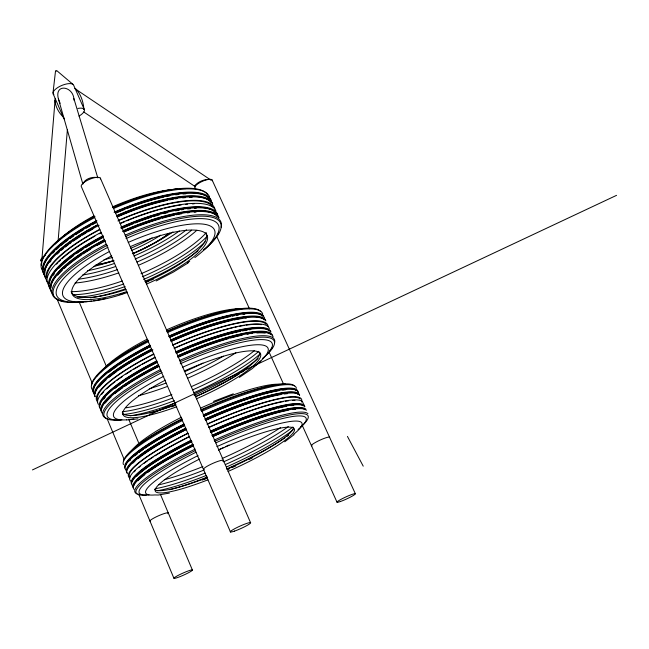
<?xml version="1.0" encoding="UTF-8"?>
<svg xmlns="http://www.w3.org/2000/svg" width="649" height="649" viewBox="0 0 649 649"><rect width="100%" height="100%" fill="white"/><g stroke="black" fill="none" stroke-linecap="round" stroke-linejoin="round"><path stroke-width="0.97" d="M41.893 259.478L55.214 98.47M58.061 241.387L67.374 129.816M53.04 92.604L55.498 71.179L56.065 70.709L56.788 70.644L72.891 84.305M41.787 258.837L43.118 256.955L45.592 255.089M260.922 361.047L252.023 368.786L239.359 377.418M284.749 441.782L294.078 434.66M188.315 262.804L173.283 272.142L156.182 280.976M32.45 469.917L616.55 195.341M213.464 401.382L233.307 393.821M127.569 292.431C113.989 297.266 99.808 300.852 85.392 301.785M56.098 71.309L55.498 71.179M169.397 493.102L158.34 495.025L154.795 494.944A85.522 13.296 -24.1 0 1 198.05 455.582M126.66 419.952L137.921 418.873M96.879 177.51C91.801 176.674 84.605 178.929 82.885 184.146L58.451 99.102C54.11 83.372 72.526 85.822 73.864 98.526L97.804 177.875M74.797 88.564L210.966 180.146M83.753 111.977L195.633 186.912M210.714 179.595C205.068 178.767 197.977 181.46 194.554 186.052L194.822 186.604M75.682 88.767C80.874 94.105 83.38 101.934 83.875 109.267M63.294 117.08C58.718 112.634 55.327 106.541 54.922 100.1M60.154 103.361L58.451 99.102M347.434 436.396L363.221 466.169M212.109 179.968L355.336 493.711M304.13 405.357L302.491 401.747A94.819 15.746 -24.1 0 0 208.605 427.415M216.961 236.958L249.484 308.81M269.075 352.107L283.67 384.346M302.434 425.801L337.042 502.253M84.362 109.64L73.637 85.206A11.122 4.316 -22.9 0 0 60.446 86.057A11.122 4.316 -22.9 0 0 53.899 94.665M100.319 178.069L250.538 522.607M53.121 93.781L63.756 118.288M230.484 531.993L81.506 186.993A10.481 3.48 -23.1 0 1 89.627 179.278A10.481 3.48 -23.1 0 1 100.636 178.921M79.113 301.858L106.266 366.125M128.697 419.222L138.529 442.513M160.563 494.676L192.437 570.13A10.173 1.055 -24.1 0 1 178.021 577.383A10.173 1.055 -24.1 0 1 179.027 574.949A10.173 1.055 -24.1 0 1 192.437 570.13M40.765 260.208L41.942 263.015M56.82 298.556L92.442 383.664M106.931 418.264L124.162 459.419M138.643 494.019L173.883 578.194M73.864 98.526L74.173 100.481M150.146 521.261A10.068 1.403 -23.8 0 1 159.524 515.347A10.068 1.403 -23.8 0 1 167.937 513.708M312.047 445.839A10.011 1.42 -24.7 0 1 319.413 440.411A10.011 1.42 -24.7 0 1 329.514 437.661M204.386 469.714A11.025 1.704 -24.1 0 1 212.888 463.354A11.025 1.704 -24.1 0 1 222.956 461.463M41.138 260.874A9.613 2.888 -22.5 0 1 44.383 256.282M195.6 188.624A9.557 2.929 -24.4 0 1 201.79 181.59A9.557 2.929 -24.4 0 1 212.231 180.747M95.103 396.766A93.448 20.338 -23.8 0 1 152.896 349.852M171.044 341.244A93.448 20.338 -23.8 0 1 265.555 320.484M99.313 386.893A92.401 20.111 -23.8 0 1 106.087 379.876M109.17 377.247A92.401 20.111 -23.8 0 1 116.917 371.366M118.653 370.149A92.401 20.111 -23.8 0 1 152.345 350.419M171.166 341.463A92.401 20.111 -23.8 0 1 208.37 327.015M209.278 326.715A92.401 20.111 -23.8 0 1 228.943 321.117M229.795 320.922A92.401 20.111 -23.8 0 1 231.969 320.428M234.094 319.965A92.401 20.111 -23.8 0 1 243.01 318.399M244.803 318.172A92.401 20.111 -23.8 0 1 246.523 317.978M95.298 393.44A92.385 20.168 -23.8 0 1 151.842 349.259M170.663 340.303A92.385 20.168 -23.8 0 1 264.119 319.835M93.707 389.627A92.32 20.37 -23.8 0 1 150.146 345.317M168.943 336.369A92.32 20.37 -23.8 0 1 262.423 316.112M101.001 371.966A83.843 18.91 -23.8 0 1 147.161 339.192M166.395 329.943A83.843 18.91 -23.8 0 1 242.166 308.754M92.645 390.073A93.31 20.784 -23.8 0 1 148.297 341.731M167.304 332.669A93.31 20.784 -23.8 0 1 262.699 314.002M108.935 372.202A92.336 20.314 -23.8 0 1 116.99 366.231M118.775 365.006A92.336 20.314 -23.8 0 1 139.503 352.383M140.322 351.936A92.336 20.314 -23.8 0 1 150.641 346.477M169.446 337.521A92.336 20.314 -23.8 0 1 206.642 323.113M207.55 322.813A92.336 20.314 -23.8 0 1 227.207 317.256M228.059 317.053A92.336 20.314 -23.8 0 1 230.233 316.566M232.366 316.112A92.336 20.314 -23.8 0 1 234.451 315.698M236.479 315.325A92.336 20.314 -23.8 0 1 238.451 314.992M243.075 314.343A92.336 20.314 -23.8 0 1 244.795 314.157M97.569 399.93A92.458 19.916 -23.8 0 1 153.951 354.135M172.78 345.171A92.458 19.916 -23.8 0 1 266.204 324.435M180.041 361.842A92.994 19.097 -23.9 0 1 260.93 337.229A92.994 19.097 -23.9 0 1 262.723 358.305M120.308 419.952A92.994 19.097 -23.9 0 1 161.09 370.855M180.26 363.813A90.138 18.448 -23.9 0 1 257.799 339.727A90.138 18.448 -23.9 0 1 263.202 358.094M121.907 419.862A90.138 18.448 -23.9 0 1 162.088 372.477M103.702 399.127A92.588 19.494 -23.9 0 1 105.268 397.22M114.824 388.418A92.588 19.494 -23.9 0 1 120.227 384.346M121.915 383.145A92.588 19.494 -23.9 0 1 145.352 368.697M146.285 368.178A92.588 19.494 -23.9 0 1 157.472 362.28M176.325 353.307A92.588 19.494 -23.9 0 1 190.782 347.166M191.674 346.809A92.588 19.494 -23.9 0 1 213.586 338.754M214.486 338.454A92.588 19.494 -23.9 0 1 234.151 332.75M235.003 332.548A92.588 19.494 -23.9 0 1 240.349 331.339M242.41 330.925A92.588 19.494 -23.9 0 1 247.277 330.065M249.102 329.789A92.588 19.494 -23.9 0 1 250.855 329.562M100.092 404.903A92.572 19.551 -23.9 0 1 156.969 361.12M175.822 352.147A92.572 19.551 -23.9 0 1 269.197 331.014M100.27 408.959A93.634 19.713 -23.9 0 1 157.123 362.174M176.212 353.097A93.634 19.713 -23.9 0 1 270.641 331.671M105.333 403.005A92.653 19.283 -23.9 0 1 111.028 396.961M115.092 393.456A92.653 19.283 -23.9 0 1 122.726 387.688M124.446 386.488A92.653 19.283 -23.9 0 1 159.183 366.247M178.053 357.274A92.653 19.283 -23.9 0 1 228.748 338.535M230.582 338.024A92.653 19.283 -23.9 0 1 235.895 336.636M236.747 336.433A92.653 19.283 -23.9 0 1 242.093 335.209M247.115 334.235A92.653 19.283 -23.9 0 1 249.013 333.919M250.839 333.643A92.653 19.283 -23.9 0 1 252.591 333.408M256.858 332.994A92.653 19.283 -23.9 0 1 265.206 333.148M101.698 408.732A92.629 19.348 -23.9 0 1 158.68 365.079M177.55 356.106A92.629 19.348 -23.9 0 1 270.893 334.754M97.569 401.853A93.505 20.143 -23.8 0 1 153.602 354.021M172.658 344.952A93.505 20.143 -23.8 0 1 268.11 326.431M102.42 413.462A93.699 19.502 -23.9 0 1 158.835 366.141M177.94 357.064A93.699 19.502 -23.9 0 1 273.115 336.92M271.972 347.905A93.756 19.316 -23.9 0 1 269.806 350.533M107.596 418.759A93.756 19.316 -23.9 0 1 160.352 369.646M179.465 360.56A93.756 19.316 -23.9 0 1 274.559 342.972M95.038 396.45A93.432 20.395 -23.8 0 1 151.501 349.146M170.533 340.084A93.432 20.395 -23.8 0 1 265.871 320.963M94.494 394.511A93.383 20.541 -23.8 0 1 150.292 346.363M169.324 337.302A93.383 20.541 -23.8 0 1 264.678 318.351M93.05 391.858A93.367 20.606 -23.8 0 1 149.797 345.203M168.821 336.141A93.367 20.606 -23.8 0 1 263.364 315.674M101.001 410.882A93.683 19.567 -23.9 0 1 158.332 364.973M177.428 355.895A93.683 19.567 -23.9 0 1 272.621 335.825M98.307 404.262A93.561 19.973 -23.8 0 1 155.014 357.283M174.078 348.213A93.561 19.973 -23.8 0 1 269.335 328.605M182.653 367.22A84.378 17.142 -23.9 0 1 256.972 344.749A84.378 17.142 -23.9 0 1 255.576 365.314M133.848 418.994A84.378 17.142 -23.9 0 1 129.581 419.579M126.66 419.838A84.378 17.142 -23.9 0 1 163.783 376.242M101.698 394.341A92.507 19.746 -23.8 0 1 103.848 391.753M106.582 388.962A92.507 19.746 -23.8 0 1 114.987 381.855M116.544 380.679A92.507 19.746 -23.8 0 1 122.483 376.469M125.987 374.14A92.507 19.746 -23.8 0 1 131.658 370.563M133.361 369.524A92.507 19.746 -23.8 0 1 140.484 365.363M142.326 364.324A92.507 19.746 -23.8 0 1 155.354 357.396M175.1 348.026A92.507 19.746 -23.8 0 1 189.532 341.934M190.498 341.552A92.507 19.746 -23.8 0 1 232.853 327.753M235.027 327.25A92.507 19.746 -23.8 0 1 237.161 326.78M239.238 326.35A92.507 19.746 -23.8 0 1 244.194 325.457M246.06 325.173A92.507 19.746 -23.8 0 1 261.369 324.687M99.411 407.061A93.618 19.778 -23.9 0 1 156.62 361.006M175.701 351.928A93.618 19.778 -23.9 0 1 270.925 332.101M91.598 385.295A92.515 20.671 -23.8 0 1 148.069 340.701M166.915 331.72A92.515 20.671 -23.8 0 1 260.703 311.666M96.774 376.169A89.635 20.087 -23.8 0 1 148.118 340.133M167.085 331.095A89.635 20.087 -23.8 0 1 242.191 308.551M184.219 371.041A75.162 15.178 -23.9 0 1 260.492 353.843A75.162 15.178 -23.9 0 1 196.363 398.843M176.731 406.769A75.162 15.178 -23.9 0 1 123.042 414.695A75.162 15.178 -23.9 0 1 165.398 380.136M244.543 370.465A83.307 17.02 -23.9 0 1 241.947 372.169M239.262 373.873A83.307 17.02 -23.9 0 1 195.276 396.709M175.757 404.643A83.307 17.02 -23.9 0 1 149.911 413.097M258.148 358.475A85.879 17.661 -23.9 0 1 194.108 395.338M175.871 402.778A85.879 17.661 -23.9 0 1 130.011 415.847M260.655 353.405A87.834 18.221 -23.9 0 1 193.97 392.677M174.427 400.668A87.834 18.221 -23.9 0 1 122.685 414.541M258.821 351.296A89.043 18.651 -23.9 0 1 192.712 389.838M172.423 398.113A89.043 18.651 -23.9 0 1 122.393 411.726M254.457 350.614A89.416 18.918 -23.9 0 1 191.309 386.642M171.863 394.592A89.416 18.918 -23.9 0 1 125.979 407.815M235.903 352.756A89.27 19.389 -23.8 0 1 187.642 378.229M167.288 386.479A89.27 19.389 -23.8 0 1 138.553 395.712M223.37 356.163A88.791 19.478 -23.8 0 1 186.19 374.887M165.941 383.088A88.791 19.478 -23.8 0 1 149.286 388.808M202.967 363.099A87.485 19.365 -23.8 0 1 184.787 371.609M259.681 352.172A75.13 15.276 -23.9 0 1 195.438 396.709M175.806 404.619A75.13 15.276 -23.9 0 1 122.272 412.805M174.321 405.86A77.036 15.649 -23.9 0 1 171.604 406.834M45.73 278.307A91.46 26.731 -23.4 0 1 99.094 225.308M117.136 216.701A91.46 26.731 -23.4 0 1 212.118 202.942M49.981 262.155A90.438 26.431 -23.4 0 1 51.109 260.679M57.177 254.075A90.438 26.431 -23.4 0 1 59.197 252.193M61.363 250.279A90.438 26.431 -23.4 0 1 63.683 248.34M65.306 247.034A90.438 26.431 -23.4 0 1 68.705 244.422M69.589 243.773A90.438 26.431 -23.4 0 1 71.057 242.702M73.345 241.087A90.438 26.431 -23.4 0 1 80.727 236.204M82.455 235.125A90.438 26.431 -23.4 0 1 85.984 232.983M87.777 231.928A90.438 26.431 -23.4 0 1 92.864 229.04M117.282 216.993A90.438 26.431 -23.4 0 1 167.653 200.306M169.576 199.908A90.438 26.431 -23.4 0 1 173.307 199.202M175.116 198.894A90.438 26.431 -23.4 0 1 177.299 198.553M182.596 197.88A90.438 26.431 -23.4 0 1 185.614 197.604M189.411 197.393A90.438 26.431 -23.4 0 1 192.072 197.353M44.927 273.051A90.422 26.487 -23.4 0 1 97.683 225.073M116.804 215.89A90.422 26.487 -23.4 0 1 210.722 202.334M52.853 253.142A90.381 26.617 -23.4 0 1 54.354 251.577M56.26 249.719A90.381 26.617 -23.4 0 1 59.043 247.18M60.535 245.89A90.381 26.617 -23.4 0 1 67.991 240.016M70.214 238.41A90.381 26.617 -23.4 0 1 73.321 236.244M75.755 234.613A90.381 26.617 -23.4 0 1 83.478 229.754M86.163 228.164A90.381 26.617 -23.4 0 1 90.373 225.755M92.109 224.797A90.381 26.617 -23.4 0 1 96.539 222.412M116.56 212.831A90.381 26.617 -23.4 0 1 124.868 209.367M126.709 208.637A90.381 26.617 -23.4 0 1 129.459 207.575M130.368 207.226A90.381 26.617 -23.4 0 1 152.937 199.803M153.959 199.519A90.381 26.617 -23.4 0 1 164.043 197.012M165.998 196.59A90.381 26.617 -23.4 0 1 169.803 195.836M175.644 194.862A90.381 26.617 -23.4 0 1 178.856 194.432M182.969 194.01A90.381 26.617 -23.4 0 1 185.89 193.808M43.402 269.4A90.365 26.674 -23.4 0 1 96.961 220.838M115.157 212.126A90.365 26.674 -23.4 0 1 209.108 198.764M55.181 243.967A82.074 24.605 -23.4 0 1 93.927 215.906M112.699 206.78A82.074 24.605 -23.4 0 1 170.525 189.719M172.529 189.508A82.074 24.605 -23.4 0 1 178.175 189.151M42.656 270.747A91.331 27.136 -23.4 0 1 94.681 217.569M113.559 208.507A91.331 27.136 -23.4 0 1 209.449 196.752M152.117 237.85A67.788 20.314 -23.4 0 1 130.806 248.283M46.817 277.561A90.495 26.252 -23.4 0 1 99.695 229.73M117.915 220.944A90.495 26.252 -23.4 0 1 212.726 206.739M126.036 238.572A88.215 24.686 -23.5 0 1 207.201 219.062A88.215 24.686 -23.5 0 1 204.037 249.711M84.402 301.688A88.215 24.686 -23.5 0 1 108.002 247.245M125.76 236.455A91.014 25.53 -23.5 0 1 209.943 216.807A91.014 25.53 -23.5 0 1 203.583 250.052M84.24 301.696A91.014 25.53 -23.5 0 1 54.094 287.718A91.014 25.53 -23.5 0 1 107.418 245.217M53.267 275.306A90.617 25.863 -23.5 0 1 54.305 273.797M59.027 268.183A90.617 25.863 -23.5 0 1 73.507 255.714M76.623 253.467A90.617 25.863 -23.5 0 1 83.023 249.151M85.571 247.529A90.617 25.863 -23.5 0 1 102.161 237.996M121.306 228.724A90.617 25.863 -23.5 0 1 133.313 223.702M135.154 222.98A90.617 25.863 -23.5 0 1 151.266 217.269M153.148 216.677A90.617 25.863 -23.5 0 1 159.573 214.754M163.67 213.635A90.617 25.863 -23.5 0 1 167.71 212.604M175.506 210.868A90.617 25.863 -23.5 0 1 179.197 210.171M181.193 209.83A90.617 25.863 -23.5 0 1 183.367 209.497M187.569 208.946A90.617 25.863 -23.5 0 1 190.587 208.654M194.375 208.41A90.617 25.863 -23.5 0 1 196.168 208.353M49.494 283.215A90.6 25.919 -23.5 0 1 103.483 235.936M121.736 227.207A90.6 25.919 -23.5 0 1 215.59 213.042M50.289 289.211A91.647 26.155 -23.5 0 1 103.118 237.112M121.144 228.44A91.647 26.155 -23.5 0 1 217.902 215.387M57.696 275.176A90.682 25.676 -23.5 0 1 62.239 270.268M64.162 268.435A90.682 25.676 -23.5 0 1 66.239 266.561M67.715 265.295A90.682 25.676 -23.5 0 1 81.36 255.089M82.983 254.01A90.682 25.676 -23.5 0 1 90.69 249.167M96.79 245.606A90.682 25.676 -23.5 0 1 105.6 240.836M124.795 231.701A90.682 25.676 -23.5 0 1 137.726 226.404M138.643 226.055A90.682 25.676 -23.5 0 1 160.335 218.77M162.266 218.218A90.682 25.676 -23.5 0 1 174.305 215.192M176.22 214.787A90.682 25.676 -23.5 0 1 181.761 213.732M187.155 212.904A90.682 25.676 -23.5 0 1 189.232 212.645M194.173 212.199A90.682 25.676 -23.5 0 1 196.039 212.093M51.052 287.694A90.657 25.733 -23.5 0 1 104.213 240.195M122.466 231.393A90.657 25.733 -23.5 0 1 217.22 216.628M47.158 281.723A91.517 26.552 -23.4 0 1 99.759 229.324M118.678 220.246A91.517 26.552 -23.4 0 1 214.86 209.01M53.153 294.386A91.704 25.968 -23.5 0 1 104.757 240.901M123.724 231.815A91.704 25.968 -23.5 0 1 218.624 217.245M218.591 233.169A91.76 25.798 -23.5 0 1 217.374 235.019M63.099 301.193A91.76 25.798 -23.5 0 1 106.201 244.251M125.184 235.165A91.76 25.798 -23.5 0 1 221.163 227.199M169.551 233.153A61.971 18.294 -23.4 0 1 132.794 253.767M113.997 260.63A61.971 18.294 -23.4 0 1 96.636 264.857M169.04 233.405A63.115 18.651 -23.4 0 1 140.849 249.946M139.965 250.36A63.115 18.651 -23.4 0 1 132.68 253.597M113.429 260.622A63.115 18.651 -23.4 0 1 95.874 264.889M45.284 277.245A91.444 26.787 -23.4 0 1 97.739 224.659M116.65 215.59A91.444 26.787 -23.4 0 1 212.767 204.257M44.44 274.998A91.404 26.917 -23.4 0 1 96.596 221.999M115.49 212.929A91.404 26.917 -23.4 0 1 211.339 200.922M43.994 273.935A91.387 26.974 -23.4 0 1 96.117 220.887M114.078 212.231A91.387 26.974 -23.4 0 1 210.868 199.876M50.865 290.93A91.687 26.025 -23.5 0 1 104.278 239.789M123.237 230.703A91.687 26.025 -23.5 0 1 219.046 217.91M49.032 285.528A91.566 26.39 -23.4 0 1 101.098 232.431M120.033 223.361A91.566 26.39 -23.4 0 1 215.898 210.982M160.636 235.157A61.712 18.35 -23.4 0 1 131.39 250.522M112.658 257.345A61.712 18.35 -23.4 0 1 103.945 259.746M128.234 242.418A82.585 22.983 -23.5 0 1 206.341 224.643A82.585 22.983 -23.5 0 1 194.814 257.604M189.703 261.271A82.585 22.983 -23.5 0 1 187.431 262.813M124.048 293.129A82.585 22.983 -23.5 0 1 119.4 294.622M105.26 298.499A82.585 22.983 -23.5 0 1 102.558 299.116M100.798 299.489A82.585 22.983 -23.5 0 1 97.723 300.098M95.703 300.463A82.585 22.983 -23.5 0 1 93.724 300.787M91.777 301.079A82.585 22.983 -23.5 0 1 88.962 301.436M87.144 301.631A82.585 22.983 -23.5 0 1 109.332 251.577M50.46 288.943A91.623 26.211 -23.5 0 1 102.639 235.993M120.657 227.328A91.623 26.211 -23.5 0 1 217.423 214.34M41.374 265.246A90.56 26.966 -23.4 0 1 94.965 216.393M113.21 207.664A90.56 26.966 -23.4 0 1 207.461 194.505M51.458 247.164A87.737 26.179 -23.4 0 1 93.781 216.782M112.569 207.68A87.737 26.179 -23.4 0 1 177.534 188.981M179.473 188.827A87.737 26.179 -23.4 0 1 185.768 188.616M56.471 264.216A90.544 26.098 -23.4 0 1 57.939 262.675M58.71 261.896A90.544 26.098 -23.4 0 1 60.617 260.054M61.988 258.797A90.544 26.098 -23.4 0 1 94.859 236.187M99.248 233.794A90.544 26.098 -23.4 0 1 101.041 232.845M121.103 223.248A90.544 26.098 -23.4 0 1 124.803 221.674M126.652 220.903A90.544 26.098 -23.4 0 1 134.027 217.975M134.935 217.626A90.544 26.098 -23.4 0 1 157.52 210.13M158.551 209.838A90.544 26.098 -23.4 0 1 162.631 208.751M164.651 208.24A90.544 26.098 -23.4 0 1 177.145 205.579M178.045 205.433A90.544 26.098 -23.4 0 1 181.306 204.922M185.517 204.386A90.544 26.098 -23.4 0 1 187.545 204.184M192.331 203.867A90.544 26.098 -23.4 0 1 194.124 203.818M130.352 246.644A73.556 20.387 -23.5 0 1 207.136 235.522A73.556 20.387 -23.5 0 1 146.358 284.14M126.969 291.539A73.556 20.387 -23.5 0 1 72.193 294.135A73.556 20.387 -23.5 0 1 111.693 255.779M153.521 279.062A81.531 22.788 -23.5 0 1 150.893 280.271M149.116 281.066A81.531 22.788 -23.5 0 1 146.439 282.234M198.115 250.668A84.054 23.599 -23.5 0 1 144.905 281.301M125.565 288.781A84.054 23.599 -23.5 0 1 90.308 297.826M205.206 241.801A85.968 24.281 -23.5 0 1 143.526 279.435M125.143 286.558A85.968 24.281 -23.5 0 1 77.231 297.128M207.299 236.041A87.144 24.784 -23.5 0 1 142.342 276.798M123.708 284.011A87.144 24.784 -23.5 0 1 73.029 294.695M206.195 232.772A87.518 25.068 -23.5 0 1 141.003 273.756M122.296 280.993A87.518 25.068 -23.5 0 1 71.366 291.644M196.785 230.298A87.38 25.498 -23.4 0 1 138.399 265.287M118.791 272.872A87.38 25.498 -23.4 0 1 75.033 283.029M191.601 230.2A86.909 25.538 -23.4 0 1 136.996 262.05M117.485 269.595A86.909 25.538 -23.4 0 1 78.537 279.167M186.45 229.811A85.636 25.327 -23.4 0 1 135.146 259.024M115.433 266.577A85.636 25.327 -23.4 0 1 82.78 274.965M179.4 230.93A83.648 24.873 -23.4 0 1 133.881 256.022M114.102 263.567A83.648 24.873 -23.4 0 1 87.566 270.706M172.942 231.928A81.076 24.216 -23.4 0 1 143.388 248.689M142.488 249.111A81.076 24.216 -23.4 0 1 136.071 252.047M134.205 252.859A81.076 24.216 -23.4 0 1 132.339 253.662M113.616 260.76A81.076 24.216 -23.4 0 1 93.48 266.488M205.936 232.894A73.532 20.476 -23.5 0 1 145.465 282.096M126.076 289.478A73.532 20.476 -23.5 0 1 71.147 291.628M127.52 473.794A94.705 16.128 -24.1 0 1 186.149 429.403M205.482 420.252A94.705 16.128 -24.1 0 1 299.424 394.99M132.931 463.094A93.643 15.949 -24.1 0 1 134.927 461.228M138.083 458.567A93.643 15.949 -24.1 0 1 140.768 456.466M141.458 455.947A93.643 15.949 -24.1 0 1 186.482 429.468M206.496 420.017A93.643 15.949 -24.1 0 1 244 404.935M244.989 404.587A93.643 15.949 -24.1 0 1 264.5 398.372M265.587 398.072A93.643 15.949 -24.1 0 1 281.066 394.519M284.44 394A93.643 15.949 -24.1 0 1 287.507 393.667M127.245 469.787A93.626 16.014 -24.1 0 1 185.971 428.275M205.068 419.23A93.626 16.014 -24.1 0 1 297.956 394.316M129.605 460.871A93.586 16.168 -24 0 1 130.676 459.719M134.757 455.923A93.586 16.168 -24 0 1 137.263 453.87M139.081 452.458A93.586 16.168 -24 0 1 143.478 449.254M145.084 448.135A93.586 16.168 -24 0 1 184.73 425.411M203.818 416.374A93.586 16.168 -24 0 1 242.223 400.92M243.213 400.571A93.586 16.168 -24 0 1 262.723 394.405M263.81 394.105A93.586 16.168 -24 0 1 279.289 390.593M282.672 390.09A93.586 16.168 -24 0 1 285.747 389.773M125.606 465.868A93.561 16.233 -24 0 1 184.219 424.219M203.299 415.182A93.561 16.233 -24 0 1 296.228 390.495M131.828 450.552A84.97 15.162 -24 0 1 181.485 417.21M200.492 408.148A84.97 15.162 -24 0 1 279.5 384.249M123.472 464.611A94.567 16.606 -24 0 1 182.345 420.576M201.636 411.434A94.567 16.606 -24 0 1 296.382 388.256M130.019 477.015A93.707 15.746 -24.1 0 1 188.137 433.289M207.25 424.243A93.707 15.746 -24.1 0 1 300.106 399.038M214.722 441.401A94.251 14.87 -24.1 0 1 300.682 426.961M146.26 495.049A94.251 14.87 -24.1 0 1 195.487 450.503M215.817 442.861A91.355 14.343 -24.1 0 1 291.547 416.674A91.355 14.343 -24.1 0 1 298.037 429.533M149.051 494.927A91.355 14.343 -24.1 0 1 195.998 452.239M136.793 476.212A93.837 15.3 -24.1 0 1 191.755 441.669M210.901 432.615A93.837 15.3 -24.1 0 1 248.486 417.315M249.362 417.007A93.837 15.3 -24.1 0 1 276.198 408.594M278.21 408.091A93.837 15.3 -24.1 0 1 286.396 406.323M290.817 405.625A93.837 15.3 -24.1 0 1 293.762 405.317M132.169 481.558A93.821 15.365 -24.1 0 1 191.236 440.468M210.373 431.415A93.821 15.365 -24.1 0 1 303.18 405.803M133.134 486.044A94.9 15.471 -24.1 0 1 191.844 441.401M210.795 432.445A94.9 15.471 -24.1 0 1 304.649 406.485M137.945 480.747A93.902 15.081 -24.1 0 1 144.841 474.606M147.55 472.545A93.902 15.081 -24.1 0 1 193.516 445.749M213.586 436.274A93.902 15.081 -24.1 0 1 251.155 421.039M252.145 420.682A93.902 15.081 -24.1 0 1 270.803 414.573M271.647 414.322A93.902 15.081 -24.1 0 1 288.172 410.273M292.594 409.56A93.902 15.081 -24.1 0 1 295.538 409.235M133.816 485.493A93.886 15.146 -24.1 0 1 192.996 444.549M212.15 435.487A93.886 15.146 -24.1 0 1 304.925 409.641M129.784 478.037A94.77 15.925 -24.1 0 1 187.804 433.232M207.145 424.073A94.77 15.925 -24.1 0 1 301.525 402.007M134.043 489.387A94.965 15.252 -24.1 0 1 193.613 445.482M212.572 436.526A94.965 15.252 -24.1 0 1 306.393 410.322M137.142 493.808A95.022 15.057 -24.1 0 1 195.171 449.092M214.146 440.127A95.022 15.057 -24.1 0 1 307.934 413.713M127.042 472.65A94.689 16.193 -24.1 0 1 185.638 428.21M204.962 419.059A94.689 16.193 -24.1 0 1 299.627 395.395M126.636 470.517A94.64 16.347 -24 0 1 184.397 425.346M203.713 416.196A94.64 16.347 -24 0 1 298.41 392.718M124.908 468.043A94.624 16.412 -24 0 1 183.886 424.154M203.194 415.003A94.624 16.412 -24 0 1 297.899 391.598M133.069 487.569A94.949 15.316 -24.1 0 1 193.094 444.281M212.053 435.325A94.949 15.316 -24.1 0 1 305.882 409.195M131.122 481.242A94.819 15.746 -24.1 0 1 189.248 436.582M216.896 446.626A85.522 13.296 -24.1 0 1 288.562 421.745A85.522 13.296 -24.1 0 1 293.794 434.157M134.205 471.847A93.756 15.568 -24.1 0 1 135.284 470.712M138.635 467.629A93.756 15.568 -24.1 0 1 140.216 466.306M143.762 463.548A93.756 15.568 -24.1 0 1 147.396 460.92M148.978 459.825A93.756 15.568 -24.1 0 1 153.221 457.001M155.022 455.849A93.756 15.568 -24.1 0 1 189.581 436.639M209.619 427.18A93.756 15.568 -24.1 0 1 247.155 412.026M248.137 411.677A93.756 15.568 -24.1 0 1 283.362 401.609M285.349 401.26A93.756 15.568 -24.1 0 1 288.627 400.782M292.488 400.425A93.756 15.568 -24.1 0 1 294.962 400.376M131.439 483.651A94.884 15.535 -24.1 0 1 190.903 440.411M210.276 431.244A94.884 15.535 -24.1 0 1 304.819 406.818M123.44 461.415A93.764 16.525 -24 0 1 182.093 419.481M201.214 410.419A93.764 16.525 -24 0 1 294.451 385.936M127.52 455.087A90.844 16.079 -24 0 1 182.069 418.751M200.403 410.038A90.844 16.079 -24 0 1 285.56 384.119M218.608 449.935A76.176 11.747 -24.1 0 1 294.338 428.884A76.176 11.747 -24.1 0 1 228.026 471.458M207.94 479.838A76.176 11.747 -24.1 0 1 155.273 491.123A76.176 11.747 -24.1 0 1 199.494 459.086M288.635 435.195A84.427 13.231 -24.1 0 1 286.858 436.485M284.976 437.799A84.427 13.231 -24.1 0 1 226.752 468.919M207.575 476.983A84.427 13.231 -24.1 0 1 169.673 489.752M229.527 468.765A81.376 12.68 -24.1 0 1 227.661 469.6M206.39 478.491A81.376 12.68 -24.1 0 1 203.672 479.546M293.226 429.703A87.039 13.759 -24.1 0 1 226.42 467.004M206.195 475.506A87.039 13.759 -24.1 0 1 157.18 490.79M252.761 457.586A78.075 12.136 -24.1 0 1 249.289 459.362M235.717 465.95A78.075 12.136 -24.1 0 1 232.196 467.572M204.849 479.084A78.075 12.136 -24.1 0 1 202.147 480.106M292.853 427.001A89.027 14.229 -24.1 0 1 225.325 464.587M205.141 473.08A89.027 14.229 -24.1 0 1 155.947 488.583M288.302 426.604A90.243 14.611 -24.1 0 1 223.564 461.828M203.559 470.225A90.243 14.611 -24.1 0 1 158.883 484.795M280.498 427.667A90.625 14.878 -24.1 0 1 222.12 458.527M202.959 466.582A90.625 14.878 -24.1 0 1 164.311 479.741M293.478 427.375A76.144 11.852 -24.1 0 1 227.069 469.268M206.99 477.64A76.144 11.852 -24.1 0 1 154.454 489.119M229.008 445.036A90.479 15.373 -24.1 0 1 225.503 446.666M223.727 447.486A90.479 15.373 -24.1 0 1 218.356 449.895M77.896 108.424A11.171 4.162 -23 0 1 84.443 109.973A11.171 4.162 -23 0 1 79 116.098M64.519 119.132A11.171 4.162 -23 0 1 63.691 117.145M340.344 501.539A10.108 1.071 -24.7 0 0 355.254 494.051A10.108 1.071 -24.7 0 0 342.956 498.343A10.108 1.071 -24.7 0 0 340.344 501.539M234.565 531.077A11.147 1.282 -24.3 0 0 250.628 522.94A11.147 1.282 -24.3 0 0 236.301 527.88A11.147 1.282 -24.3 0 0 234.565 531.077"/></g></svg>
